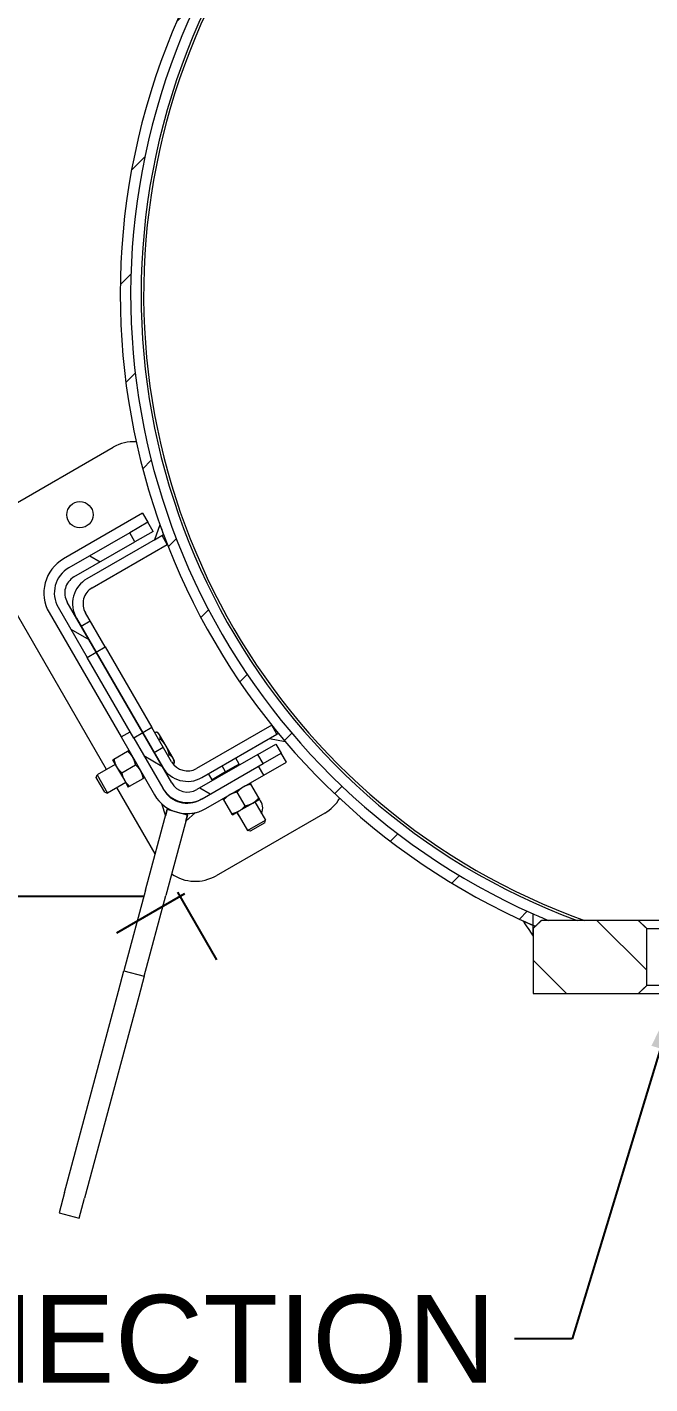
# Model space of a CAD drawing. Header units: inches. Extents: x 17 to 469, y 7 to 301.
# Drawn here: x 200.15 to 215.05, y 180.99 to 213.5 of the extents above; entities that cross this region are included whole.
import ezdxf

# ---------------------------------------------------------------- set-up
doc = ezdxf.new("R2010")
doc.units = ezdxf.units.IN
doc.header["$LTSCALE"] = 14
doc.header["$MEASUREMENT"] = 0
for name, color, linetype, lineweight in [('Dimension (ANSI)', 7, 'Continuous', 25), ('Hatch', 7, 'Continuous', 18), ('Symbol', 7, 'Continuous', 25), ('Visible', 7, 'Continuous', 18)]:
    doc.layers.add(name, color=color, linetype=linetype, lineweight=lineweight)
doc.styles.add('MEMCOR Medium', font='arial.ttf')
doc.styles.add('Standard D-E', font='arial.ttf')
doc.dimstyles.new('Default (ANSI)', dxfattribs={"dimscale": 14, "dimtxt": 0.15, "dimasz": 0.098425, "dimexe": 0.125, "dimexo": 0.0625, "dimgap": 0.031496, "dimtad": 0, "dimtih": 1, "dimtoh": 1, "dimdec": 4, "dimrnd": 1e-08, "dimzin": 3, "dimdsep": 46, "dimlunit": 5, "dimtxsty": 'MEMCOR Medium', "dimcen": 0.09, "dimdle": 0.393701, "dimclrd": 256, "dimclre": 256, "dimclrt": 256, "dimadec": 0, "dimazin": 1, "dimtfac": 0.8, "dimtofl": 0, "dimtmove": 0, "dimatfit": 3, "dimfxl": 1, "dimfrac": 1, "dimtolj": 1, "dimtzin": 4, "dimlwd": -1, "dimlwe": -1, "dimarcsym": 0})
doc.dimstyles.new('Default D-E$7', dxfattribs={"dimscale": 14, "dimtxt": 0.15, "dimasz": 0.098425, "dimexe": 0.125, "dimexo": 0.0625, "dimgap": 0.031496, "dimtad": 0, "dimtih": 1, "dimtoh": 1, "dimrnd": 1e-08, "dimzin": 4, "dimdsep": 46, "dimtxsty": 'Standard D-E', "dimcen": 0.09, "dimdle": 0.393701, "dimclrd": 256, "dimclre": 256, "dimclrt": 256, "dimadec": 0, "dimazin": 1, "dimtfac": 1, "dimtofl": 0, "dimtmove": 0, "dimatfit": 3, "dimfxl": 1, "dimtolj": 1, "dimtzin": 4, "dimlwd": -1, "dimlwe": -1, "dimarcsym": 0})

# ---------------------------------------------------------------- blocks, each defined once
blk = doc.blocks.new('*D30')
at = {"layer": 'Defpoints', "color": 0, "transparency": 16777216}
for p in [(238.908, 241.426), (198.746, 201.433), (238.908, 201.257)]:
    blk.add_point(p, dxfattribs=at)
at = {"layer": 'Dimension (ANSI)', "transparency": 16777216}
for p, q in [((198.746, 202.308), (198.746, 243.176)), ((238.908, 202.132), (238.908, 243.176)), ((200.124, 241.426), (210.428, 241.426)), ((237.53, 241.426), (227.226, 241.426))]:
    blk.add_line(p, q, dxfattribs=at)
for points in [[(200.124, 241.656), (200.124, 241.196), (198.746, 241.426)], [(237.53, 241.656), (237.53, 241.196), (238.908, 241.426)]]:
    blk.add_solid(points, dxfattribs=at)
at = {"layer": 'Dimension (ANSI)', "transparency": 16777216, "char_height": 2.1, "attachment_point": 5, "style": 'MEMCOR Medium'}
for s, insert in [('\\A1; 40{\\H0.8x;\\S3#16;} in', (218.827, 243.601)), ('\\A1;[1020.1 mm]', (218.827, 239.639))]:
    blk.add_mtext(s, dxfattribs=dict(at, insert=insert))
blk = doc.blocks.new('*D31')
at = {"layer": 'Defpoints', "color": 0, "transparency": 16777216}
for p in [(185.971, 227.362), (214.92, 227.362), (203.806, 192.669)]:
    blk.add_point(p, dxfattribs=at)
at = {"layer": 'Dimension (ANSI)', "transparency": 16777216}
for p, q in [((214.045, 227.362), (184.221, 227.362)), ((185.971, 225.984), (185.971, 213.963)), ((185.971, 194.047), (185.971, 206.068)), ((202.931, 192.669), (184.221, 192.669))]:
    blk.add_line(p, q, dxfattribs=at)
for points in [[(185.741, 225.984), (186.201, 225.984), (185.971, 227.362)], [(185.741, 194.047), (186.201, 194.047), (185.971, 192.669)]]:
    blk.add_solid(points, dxfattribs=at)
at = {"layer": 'Dimension (ANSI)', "transparency": 16777216, "char_height": 2.1, "attachment_point": 5, "style": 'MEMCOR Medium'}
for s, insert in [('\\A1; 34{\\H0.8x;\\S11#16;} in', (185.971, 212.176)), ('\\A1;[881.2 mm]', (185.971, 208.229))]:
    blk.add_mtext(s, dxfattribs=dict(at, insert=insert))

msp = doc.modelspace()

# ---------------------------------------------------------------- hatches: boundary and pattern name
at = {"layer": 'Hatch'}
h = msp.add_hatch(dxfattribs=at)
h.set_pattern_fill('ANSI31', color=256, scale=14, style=0)
edge = h.paths.add_edge_path()
edge.add_spline(control_points=[(235.12731, 207.28591), (235.15939, 207.25481), (235.19133, 207.22357), (235.25503, 207.16072), (235.2868, 207.12912), (235.31842, 207.09737)], knot_values=[-0.6818968, -0.6818968, -0.6818968, -0.6818968, -0.34144291, -0.34144291, 0, 0, 0, 0], degree=3, periodic=0)
edge.add_line((235.31842, 207.09737), (235.37842, 207.09738))
edge.add_ellipse((218.8781, 207.09594), major_axis=(-0.00144, 16.50032), ratio=1, start_angle=270, end_angle=349.533007)
edge.add_ellipse((218.8781, 207.09594), major_axis=(-16.22601, 2.99618), ratio=1, start_angle=270, end_angle=270.86811)
edge.add_ellipse((218.8781, 207.09594), major_axis=(-16.26954, 2.75), ratio=1, start_angle=270, end_angle=289.187766)
edge.add_ellipse((218.8781, 207.09594), major_axis=(-16.26954, -2.75), ratio=1, start_angle=270, end_angle=270.86811)
edge.add_ellipse((218.8781, 207.09594), major_axis=(-16.22601, -2.99618), ratio=1, start_angle=270, end_angle=369.076015)
edge.add_ellipse((218.8781, 207.09594), major_axis=(-15.55022, -5.51823), ratio=1, start_angle=0, end_angle=0.86811)
edge.add_ellipse((218.8781, 207.09594), major_axis=(5.7532, -15.46483), ratio=1, start_angle=270, end_angle=289.187766)
edge.add_ellipse((218.8781, 207.09594), major_axis=(-12.71483, -10.51634), ratio=1, start_angle=0, end_angle=0.86811)
edge.add_ellipse((218.8781, 207.09594), major_axis=(10.70777, -12.55404), ratio=1, start_angle=270, end_angle=294.96984)
edge.add_ellipse((218.8781, 207.09594), major_axis=(15.0065, -6.86043), ratio=1, start_angle=270, end_angle=270.932177)
edge.add_line((212.26272, 191.97981), (212.26272, 192.25311))
edge.add_ellipse((218.8781, 207.09594), major_axis=(-14.84283, 6.61538), ratio=1, start_angle=204.692155, end_angle=450, ccw=False)
h = msp.add_hatch(dxfattribs=at)
h.set_pattern_fill('ANSI31', color=256, scale=14, angle=15, style=0)
edge = h.paths.add_edge_path()
edge.add_line((203.32788, 201.5777), (203.19676, 201.21774))
edge.add_line((203.19676, 201.21774), (203.37838, 201.32259))
edge.add_line((203.37838, 201.32259), (203.41327, 201.34274))
edge.add_ellipse((218.8781, 207.09594), major_axis=(-5.7532, 15.46483), ratio=1, start_angle=89.13189, end_angle=90, ccw=False)
h = msp.add_hatch(dxfattribs=at)
h.set_pattern_fill('ANSI31', color=256, scale=14, angle=105.0002, style=0)
edge = h.paths.add_edge_path()
edge.add_line((201.2681, 200.32558), (202.72883, 201.16894))
edge.add_line((202.72883, 201.16894), (202.60383, 201.38544))
edge.add_line((202.60383, 201.38544), (201.1431, 200.54209))
edge.add_ellipse((201.4881, 199.94453), major_axis=(-0.59756, -0.345), ratio=1, start_angle=270, end_angle=360)
edge.add_line((200.89054, 199.59953), (201.58318, 198.39984))
edge.add_line((201.58318, 198.39984), (201.79969, 198.52484))
edge.add_line((201.79969, 198.52484), (201.3279, 199.342))
edge.add_line((201.3279, 199.342), (201.10705, 199.72453))
edge.add_ellipse((201.4881, 199.94453), major_axis=(-0.22, 0.38105), ratio=1, start_angle=0, end_angle=90, ccw=False)
h = msp.add_hatch(dxfattribs=at)
h.set_pattern_fill('ANSI31', color=256, scale=14, angle=-15, style=0)
edge = h.paths.add_edge_path()
edge.add_line((203.50338, 201.10609), (203.37838, 201.32259))
edge.add_line((203.37838, 201.32259), (203.19676, 201.21774))
edge.add_line((203.19676, 201.21774), (201.58046, 200.28456))
edge.add_ellipse((201.92546, 199.687), major_axis=(-0.59756, -0.345), ratio=1, start_angle=270, end_angle=360)
edge.add_line((201.3279, 199.342), (201.79969, 198.52484))
edge.add_line((201.79969, 198.52484), (202.0162, 198.64984))
edge.add_line((202.0162, 198.64984), (201.54441, 199.467))
edge.add_ellipse((201.92546, 199.687), major_axis=(-0.22, 0.38105), ratio=1, start_angle=0, end_angle=90, ccw=False)
edge.add_line((201.70546, 200.06806), (203.50338, 201.10609))
h = msp.add_hatch(dxfattribs=at)
h.set_pattern_fill('ANSI31', color=256, scale=14, angle=-15, style=0)
edge = h.paths.add_edge_path()
edge.add_line((202.91611, 196.59114), (203.3879, 195.77398))
edge.add_ellipse((203.98546, 196.11898), major_axis=(0.345, -0.59756), ratio=1, start_angle=270, end_angle=360)
edge.add_line((204.33046, 195.52142), (205.94676, 196.4546))
edge.add_line((205.94676, 196.4546), (206.12838, 196.55945))
edge.add_line((206.12838, 196.55945), (206.00338, 196.77596))
edge.add_line((206.00338, 196.77596), (204.20546, 195.73793))
edge.add_ellipse((203.98546, 196.11898), major_axis=(-0.38105, -0.22), ratio=1, start_angle=0, end_angle=90, ccw=False)
edge.add_line((203.60441, 195.89898), (203.13262, 196.71614))
edge.add_line((203.13262, 196.71614), (202.91611, 196.59114))
h = msp.add_hatch(dxfattribs=at)
h.set_pattern_fill('ANSI31', color=256, scale=14, angle=105.0002, style=0)
edge = h.paths.add_edge_path()
edge.add_line((202.6996, 196.46614), (203.39225, 195.26645))
edge.add_ellipse((203.9898, 195.61145), major_axis=(0.345, -0.59756), ratio=1, start_angle=270, end_angle=360)
edge.add_line((204.3348, 195.01389), (205.79554, 195.85725))
edge.add_line((205.79554, 195.85725), (205.67054, 196.07375))
edge.add_line((205.67054, 196.07375), (204.2098, 195.2304))
edge.add_ellipse((203.9898, 195.61145), major_axis=(-0.38105, -0.22), ratio=1, start_angle=0, end_angle=90, ccw=False)
edge.add_line((203.60875, 195.39145), (203.3879, 195.77398))
edge.add_line((203.3879, 195.77398), (202.91611, 196.59114))
edge.add_line((202.91611, 196.59114), (202.6996, 196.46614))
h = msp.add_hatch(dxfattribs=at)
h.set_pattern_fill('ANSI31', color=256, scale=14, angle=15, style=0)
edge = h.paths.add_edge_path()
edge.add_line((206.16327, 196.5796), (206.12838, 196.55945))
edge.add_line((206.12838, 196.55945), (205.94676, 196.4546))
edge.add_line((205.94676, 196.4546), (206.32406, 196.38816))
edge.add_ellipse((218.8781, 207.09594), major_axis=(-10.70777, 12.55404), ratio=1, start_angle=89.13189, end_angle=90, ccw=False)
h = msp.add_hatch(dxfattribs=at)
h.set_pattern_fill('ANSI31', color=256, scale=14, angle=15, style=0)
edge = h.paths.add_edge_path()
edge.add_spline(control_points=[(212.01768, 192.08944), (212.05804, 192.02786), (212.10318, 191.9594), (212.17752, 191.84671), (212.22132, 191.78033), (212.26272, 191.71738)], knot_values=[-1.14304218, -1.14304218, -1.14304218, -1.14304218, -0.57416354, -0.57416354, 0, 0, 0, 0], degree=3, periodic=0)
edge.add_line((212.26272, 191.71738), (212.26272, 191.90594))
edge.add_line((212.26272, 191.90594), (212.26272, 191.97981))
edge.add_ellipse((218.8781, 207.09594), major_axis=(-15.11612, 6.61538), ratio=1, start_angle=89.067823, end_angle=90, ccw=False)
h = msp.add_hatch(dxfattribs=at)
h.set_pattern_fill('ANSI31', color=256, scale=14, angle=90.0002, style=0)
edge = h.paths.add_edge_path()
edge.add_spline(control_points=[(212.4567, 192.09594), (212.3611, 192.00235), (212.26272, 191.90594)], knot_values=[0, 0, 0, 0.68968831, 0.68968831, 0.68968831], weights=[1, 1.00010622, 1], degree=2, periodic=0)
edge.add_line((212.26272, 191.90594), (212.26272, 191.71738))
edge.add_line((212.26272, 191.71738), (212.26272, 190.34594))
edge.add_line((212.26272, 190.34594), (214.77688, 190.34594))
edge.add_spline(control_points=[(214.77688, 190.34594), (214.87934, 190.44332), (214.97728, 190.53594)], knot_values=[0, 0, 0, 0.70142529, 0.70142529, 0.70142529], weights=[1, 1.00028201, 1], degree=2, periodic=0)
edge.add_line((214.97728, 190.53594), (214.97728, 191.90594))
edge.add_spline(control_points=[(214.97728, 191.90594), (214.87934, 191.99856), (214.77688, 192.09594)], knot_values=[0, 0, 0, 0.70142529, 0.70142529, 0.70142529], weights=[1, 1.00028201, 1], degree=2, periodic=0)
edge.add_line((214.77688, 192.09594), (212.4567, 192.09594))

# ---------------------------------------------------------------- linework, layer by layer
at = {"layer": 'Dimension (ANSI)'}
for p, q in [((203.74398, 192.77724), (204.68148, 191.15344)), ((203.91473, 192.73148), (202.29093, 191.79398))]:
    msp.add_line(p, q, dxfattribs=at)
at = {"layer": 'Visible'}
for p, q in [((199.6125, 201.93316), (202.21058, 203.43316)), ((202.91184, 201.85195), (201.0181, 200.7586)), ((202.91184, 201.85195), (203.03684, 201.63544)), ((203.03684, 201.63544), (202.60383, 201.38544)), ((203.16184, 201.41894), (203.03684, 201.63544)), ((203.32788, 201.5777), (203.19676, 201.21774)), ((202.60383, 201.38544), (201.1431, 200.54209)), ((203.37838, 201.32259), (201.58046, 200.28456)), ((202.72883, 201.16894), (202.60383, 201.38544)), ((203.16184, 201.41894), (202.72883, 201.16894)), ((203.19676, 201.21774), (203.41327, 201.34274)), ((203.50338, 201.10609), (203.37838, 201.32259)), ((201.2681, 200.32558), (202.72883, 201.16894)), ((201.70546, 200.06806), (203.50338, 201.10609)), ((202.04818, 195.71444), (199.24648, 200.56714)), ((200.89054, 199.59953), (201.58318, 198.39984)), ((201.79969, 198.52484), (201.10705, 199.72453)), ((200.67403, 199.47453), (202.39574, 196.49245)), ((201.3279, 199.342), (201.79969, 198.52484)), ((202.0162, 198.64984), (201.54441, 199.467)), ((201.79969, 198.52484), (202.0162, 198.64984)), ((202.0162, 198.64984), (203.13262, 196.71614)), ((201.58318, 198.39984), (201.79969, 198.52484)), ((202.6996, 196.46614), (201.58318, 198.39984)), ((202.91611, 196.59114), (201.79969, 198.52484)), ((201.79969, 198.52484), (202.91611, 196.59114)), ((203.13262, 196.71614), (202.91611, 196.59114)), ((203.60441, 195.89898), (203.13262, 196.71614)), ((206.00338, 196.77596), (204.20546, 195.73793)), ((206.12838, 196.55945), (206.00338, 196.77596)), ((202.39574, 196.49245), (202.61225, 196.61745)), ((202.39574, 196.49245), (203.19574, 195.10681)), ((202.91611, 196.59114), (202.6996, 196.46614)), ((202.6996, 196.46614), (203.39225, 195.26645)), ((202.91611, 196.59114), (203.3879, 195.77398)), ((203.60875, 195.39145), (202.91611, 196.59114)), ((203.20409, 196.59235), (203.23831, 196.6121)), ((203.29598, 196.57919), (203.25087, 196.60524)), ((203.31612, 196.54432), (203.29598, 196.57919)), ((203.3017, 196.42329), (203.33591, 196.44305)), ((203.473, 196.27259), (203.31612, 196.54432)), ((204.33046, 195.52142), (206.12838, 196.55945)), ((206.16327, 196.5796), (205.94676, 196.4546)), ((205.94676, 196.4546), (206.32406, 196.38816)), ((202.22427, 195.96044), (202.55423, 196.15094)), ((203.64037, 195.9827), (203.473, 196.27259)), ((203.51786, 196.04888), (203.55208, 196.06863)), ((205.67054, 196.07375), (204.2098, 195.2304)), ((205.67054, 196.07375), (206.10355, 196.32375)), ((205.79554, 195.85725), (205.67054, 196.07375)), ((205.79554, 195.85725), (206.22855, 196.10725)), ((206.10355, 196.32375), (206.22855, 196.10725)), ((206.35355, 195.89074), (206.22855, 196.10725)), ((202.25776, 195.83544), (201.82059, 195.58303)), ((202.19526, 195.94369), (202.28901, 195.78131)), ((202.28901, 195.78131), (202.47651, 195.45655)), ((202.41177, 195.63568), (202.74173, 195.82618)), ((203.39128, 195.76819), (203.39125, 195.76817)), ((203.67098, 195.92967), (203.64037, 195.9827)), ((203.64049, 195.84586), (203.67064, 195.86327)), ((203.67098, 195.92967), (203.67098, 195.87758)), ((204.3348, 195.01389), (205.79554, 195.85725)), ((204.89878, 195.65705), (204.81543, 195.80142)), ((205.06116, 195.7508), (204.89878, 195.65705)), ((205.22354, 195.84455), (205.06116, 195.7508)), ((205.22354, 195.84455), (205.14019, 195.98892)), ((205.22354, 195.84455), (205.23604, 195.8229)), ((205.8108, 195.57739), (205.6858, 195.79389)), ((205.8108, 195.57739), (206.35355, 195.89074)), ((201.80331, 195.51857), (201.82059, 195.58303)), ((202.00612, 195.16729), (201.80331, 195.51857)), ((201.82059, 195.58303), (202.07059, 195.15002)), ((202.50776, 195.40243), (202.07059, 195.15002)), ((202.47651, 195.45655), (202.57026, 195.29417)), ((202.59927, 195.31092), (202.92923, 195.50143)), ((204.42516, 194.77739), (205.8108, 195.57739)), ((204.57402, 195.46955), (204.49067, 195.61392)), ((204.7364, 195.5633), (204.57402, 195.46955)), ((204.57402, 195.46955), (204.58653, 195.4479)), ((204.89878, 195.65705), (204.7364, 195.5633)), ((205.6933, 195.03091), (205.50279, 195.36088)), ((202.00612, 195.16729), (202.07059, 195.15002)), ((203.21641, 193.69102), (202.29818, 195.28143)), ((203.41225, 195.23181), (203.39225, 195.26645)), ((205.36854, 194.84341), (205.17803, 195.17338)), ((202.98311, 192.82033), (203.50075, 194.75218)), ((203.36038, 194.89951), (203.46138, 194.60528)), ((203.50991, 194.78639), (203.46138, 194.60528)), ((203.98371, 194.62277), (203.50075, 194.75218)), ((204.3348, 195.01389), (204.30016, 194.99389)), ((205.04378, 194.65591), (204.85327, 194.98588)), ((205.06053, 194.62691), (205.22291, 194.72066)), ((205.22291, 194.72066), (205.54767, 194.90816)), ((205.54767, 194.90816), (205.71004, 195.00191)), ((205.60179, 194.93941), (205.85419, 194.50223)), ((203.98371, 194.62277), (203.46607, 192.69092)), ((204.17893, 194.68018), (203.94435, 194.47587)), ((203.94435, 194.47587), (203.99288, 194.65698)), ((207.27058, 194.66898), (204.6725, 193.16898)), ((205.16878, 194.68941), (205.42118, 194.25223)), ((205.42118, 194.25223), (205.85419, 194.50223)), ((205.83693, 194.43777), (205.48564, 194.23495)), ((205.83693, 194.43777), (205.85419, 194.50223)), ((205.48564, 194.23495), (205.42118, 194.25223)), ((202.98311, 192.82033), (202.46547, 190.88848)), ((202.94843, 190.75907), (203.46607, 192.69092)), ((212.26272, 191.97981), (212.26272, 192.25311)), ((212.26272, 191.71738), (212.26272, 191.97981)), ((212.26272, 191.90594), (212.26272, 190.34594)), ((214.77688, 192.09594), (212.4567, 192.09594)), ((222.97932, 192.09594), (214.77688, 192.09594)), ((214.97728, 190.53594), (214.97728, 191.90594)), ((214.97728, 191.90594), (222.77892, 191.90594)), ((202.33606, 190.40552), (202.46547, 190.88848)), ((202.46547, 190.88848), (202.94843, 190.75907)), ((202.94843, 190.75907), (202.81902, 190.27611)), ((222.77892, 190.53594), (214.97728, 190.53594)), ((201.04196, 185.57589), (202.33606, 190.40552)), ((202.81902, 190.27611), (201.52493, 185.44648)), ((212.26272, 190.34594), (214.77688, 190.34594)), ((214.77688, 190.34594), (222.97932, 190.34594)), ((201.04196, 185.57589), (200.91255, 185.09292)), ((201.39552, 184.96351), (201.52493, 185.44648)), ((200.91255, 185.09292), (201.39552, 184.96351))]:
    msp.add_line(p, q, dxfattribs=at)
msp.add_circle((201.41154, 201.81714), 0.315, dxfattribs=at)
for centre, radius, start, end in [((218.8781, 207.09594), 16.50032, 0.005, 246.36401), ((218.8781, 207.09594), 16.25032, 0.669834, 245.977679), ((218.8781, 207.09594), 16.00032, 0.669834, 249.632823), ((218.8781, 207.09594), 15.94, 289.774936, 250.225064), ((202.71058, 202.56714), 1, 87.178159, 120), ((218.8781, 207.09594), 16.50032, 199.538007, 200.406117), ((201.4881, 199.94453), 0.94, 120, 210), ((201.4881, 199.94453), 0.69, 120, 210), ((201.4881, 199.94453), 0.44, 120, 210), ((201.92546, 199.687), 0.69, 120, 210), ((201.92546, 199.687), 0.44, 120, 210), ((218.8781, 207.09594), 16.50032, 219.593883, 220.461993), ((203.98546, 196.11898), 0.69, 210, 300), ((203.98546, 196.11898), 0.44, 210, 300), ((203.9898, 195.61145), 0.44, 210, 300), ((203.97516, 195.55681), 0.9, 210, 300), ((203.9898, 195.61145), 0.69, 210, 300), ((203.97516, 195.55681), 0.65, 210, 300), ((203.97516, 195.55681), 0.9, 226.914066, 238.87238), ((205.47154, 194.78501), 0.315, 337.097602, 42.57618), ((206.77058, 195.53501), 1, 300, 329.246895), ((203.97516, 195.55681), 0.9, 271.12762, 283.085934), ((205.47154, 194.78501), 0.315, 199.777821, 220.222179), ((204.1725, 194.03501), 1, 235.458746, 300), ((218.8781, 207.09594), 16.50032, 245.431833, 246.36401)]:
    msp.add_arc(centre, radius, start, end, dxfattribs=at)
for points, weights in [([(203.31612, 196.54432), (203.29347, 196.58355), (203.23831, 196.6121)], [1, 1.0379548493, 1]), ([(203.33591, 196.44305), (203.33877, 196.50509), (203.31612, 196.54432)], [1, 1.0379548493, 1]), ([(203.473, 196.27259), (203.42284, 196.35947), (203.33591, 196.44305)], [1, 1.0379548493, 1]), ([(202.55423, 196.15094), (202.58324, 196.16769), (202.58324, 196.16769)], [1, 1.0379548493, 1]), ([(202.67699, 196.00531), (202.63348, 196.08067), (202.55423, 196.15094)], [1, 1.0379548493, 1]), ([(202.74173, 195.82618), (202.7205, 195.92995), (202.67699, 196.00531)], [1, 1.0379548493, 1]), ([(203.55208, 196.06863), (203.52316, 196.1857), (203.473, 196.27259)], [1, 1.0379548493, 1]), ([(203.64037, 195.9827), (203.61286, 196.03035), (203.55208, 196.06863)], [1, 1.0379548493, 1]), ([(202.19526, 195.94369), (202.19526, 195.94369), (202.22427, 195.96044)], [1, 1.0379548493, 1]), ([(202.22427, 195.96044), (202.2455, 195.85667), (202.28901, 195.78131)], [1, 1.0379548493, 1]), ([(202.28901, 195.78131), (202.33252, 195.70595), (202.41177, 195.63568)], [1, 1.0379548493, 1]), ([(202.86449, 195.68055), (202.82098, 195.75591), (202.74173, 195.82618)], [1, 1.0379548493, 1]), ([(202.92923, 195.50143), (202.908, 195.60519), (202.86449, 195.68055)], [1, 1.0379548493, 1]), ([(203.67064, 195.86327), (203.66788, 195.93505), (203.64037, 195.9827)], [1, 1.0379548493, 1]), ([(203.67098, 195.87758), (203.67098, 195.87063), (203.67064, 195.86327)], [1.00771288784, 1.00435648424, 1]), ([(202.41177, 195.63568), (202.433, 195.53191), (202.47651, 195.45655)], [1, 1.0379548493, 1]), ([(202.47651, 195.45655), (202.52002, 195.38119), (202.59927, 195.31092)], [1, 1.0379548493, 1]), ([(202.95824, 195.51817), (202.95824, 195.51817), (202.92923, 195.50143)], [1, 1.0379548493, 1]), ([(205.50279, 195.36088), (205.39903, 195.33965), (205.32367, 195.29614)], [1, 1.0379548493, 1]), ([(205.48604, 195.38989), (205.48604, 195.38989), (205.50279, 195.36088)], [1, 1.0379548493, 1]), ([(202.59927, 195.31092), (202.57026, 195.29417), (202.57026, 195.29417)], [1, 1.0379548493, 1]), ([(204.99891, 195.10864), (204.92354, 195.06513), (204.85327, 194.98588)], [1, 1.0379548493, 1]), ([(205.17803, 195.17338), (205.07427, 195.15215), (204.99891, 195.10864)], [1, 1.0379548493, 1]), ([(205.32367, 195.29614), (205.2483, 195.25263), (205.17803, 195.17338)], [1, 1.0379548493, 1]), ([(205.54767, 194.90816), (205.62303, 194.95167), (205.6933, 195.03091)], [1, 1.0379548493, 1]), ([(205.6933, 195.03091), (205.71004, 195.00191), (205.71004, 195.00191)], [1, 1.0379548493, 1]), ([(204.85327, 194.98588), (204.83653, 195.01489), (204.83653, 195.01489)], [1, 1.0379548493, 1]), ([(205.04378, 194.65591), (205.14754, 194.67715), (205.22291, 194.72066)], [1, 1.0379548493, 1]), ([(205.22291, 194.72066), (205.29827, 194.76417), (205.36854, 194.84341)], [1, 1.0379548493, 1]), ([(205.36854, 194.84341), (205.4723, 194.86465), (205.54767, 194.90816)], [1, 1.0379548493, 1]), ([(205.06053, 194.62691), (205.06053, 194.62691), (205.04378, 194.65591)], [1, 1.0379548493, 1]), ([(212.4567, 192.09594), (212.3611, 192.00235), (212.26272, 191.90594)], [1, 1.00010621976, 1]), ([(214.97728, 191.90594), (214.87934, 191.99856), (214.77688, 192.09594)], [1, 1.00028200675, 1]), ([(214.77688, 190.34594), (214.87934, 190.44332), (214.97728, 190.53594)], [1, 1.00028200677, 1])]:
    msp.add_rational_spline(points, weights, degree=2, dxfattribs=at)
for points in [[(212.26272, 192.25311), (212.34589, 192.21604), (212.46845, 192.16211), (212.62729, 192.09593)], [(212.31495, 191.95706), (212.2961, 191.96523), (212.27869, 191.97283), (212.26272, 191.97981)], [(212.26272, 191.97981), (212.27869, 191.97283), (212.2961, 191.96523), (212.31495, 191.95706)]]:
    msp.add_open_spline(points, degree=3, dxfattribs=at)
msp.add_open_spline([(212.01768, 192.08944), (212.05804, 192.02786), (212.10318, 191.9594), (212.17752, 191.84671), (212.22132, 191.78033), (212.26272, 191.71738)], degree=3, knots=[-1.14304218, -1.14304218, -1.14304218, -1.14304218, -0.57416354, -0.57416354, 0, 0, 0, 0], dxfattribs=at)

# ---------------------------------------------------------------- texts
at = {"layer": 'Symbol', "insert": (211.3708, 183.12451), "char_height": 2.1000001, "width": 28.8557954, "attachment_point": 3, "style": 'Standard D-E'}
msp.add_mtext('\\fArial|b0|i0;INLET CONNECTION', dxfattribs=at)

# ---------------------------------------------------------------- dimensions: what is measured, and where the dimension line sits
at = {"layer": 'Dimension (ANSI)'}
for base, p1, p2, angle, text, override, picture, middle in [((238.90802, 241.42597), (198.74648, 201.43316), (238.90802, 201.257), 180, ' <> in\\X[1020.1 mm]', {"dimgap": 0.031496, "dimtih": 0, "dimtoh": 0, "dimdec": 4, "dimpost": '', "dimtol": 0, "dimlim": 0, "dimtp": 0, "dimtm": 0, "dimtdec": 2, "dimatfit": 1}, '*D30', (218.82725, 241.42597)), ((185.97112, 227.36182), (203.80648, 192.66898), (214.91981, 227.36182), 270, ' <> in\\X[881.2 mm]', {"dimgap": 0.031496, "dimdec": 4, "dimpost": '', "dimtol": 0, "dimlim": 0, "dimtp": 0, "dimtm": 0, "dimtdec": 2, "dimatfit": 1}, '*D31', (185.97112, 210.0154))]:
    dim = msp.add_linear_dim(base=base, p1=p1, p2=p2, angle=angle, text=text, dimstyle='Default (ANSI)', override=override, dxfattribs=at)
    dim.commit()
    dim.dimension.update_dxf_attribs({"geometry": picture, "text_midpoint": middle, "dimtype": 160})

# ---------------------------------------------------------------- leaders
at = {"layer": 'Symbol', "annotation_type": 0, "has_hookline": 1, "hookline_direction": 1, "text_width": 28.33568}
msp.add_leader([(215.70786, 190.34594), (213.1897, 182.07451), (211.81175, 182.07451)], dimstyle='Default D-E$7', override={"dimtad": 0}, dxfattribs=at)

doc.saveas('drawing.dxf')
